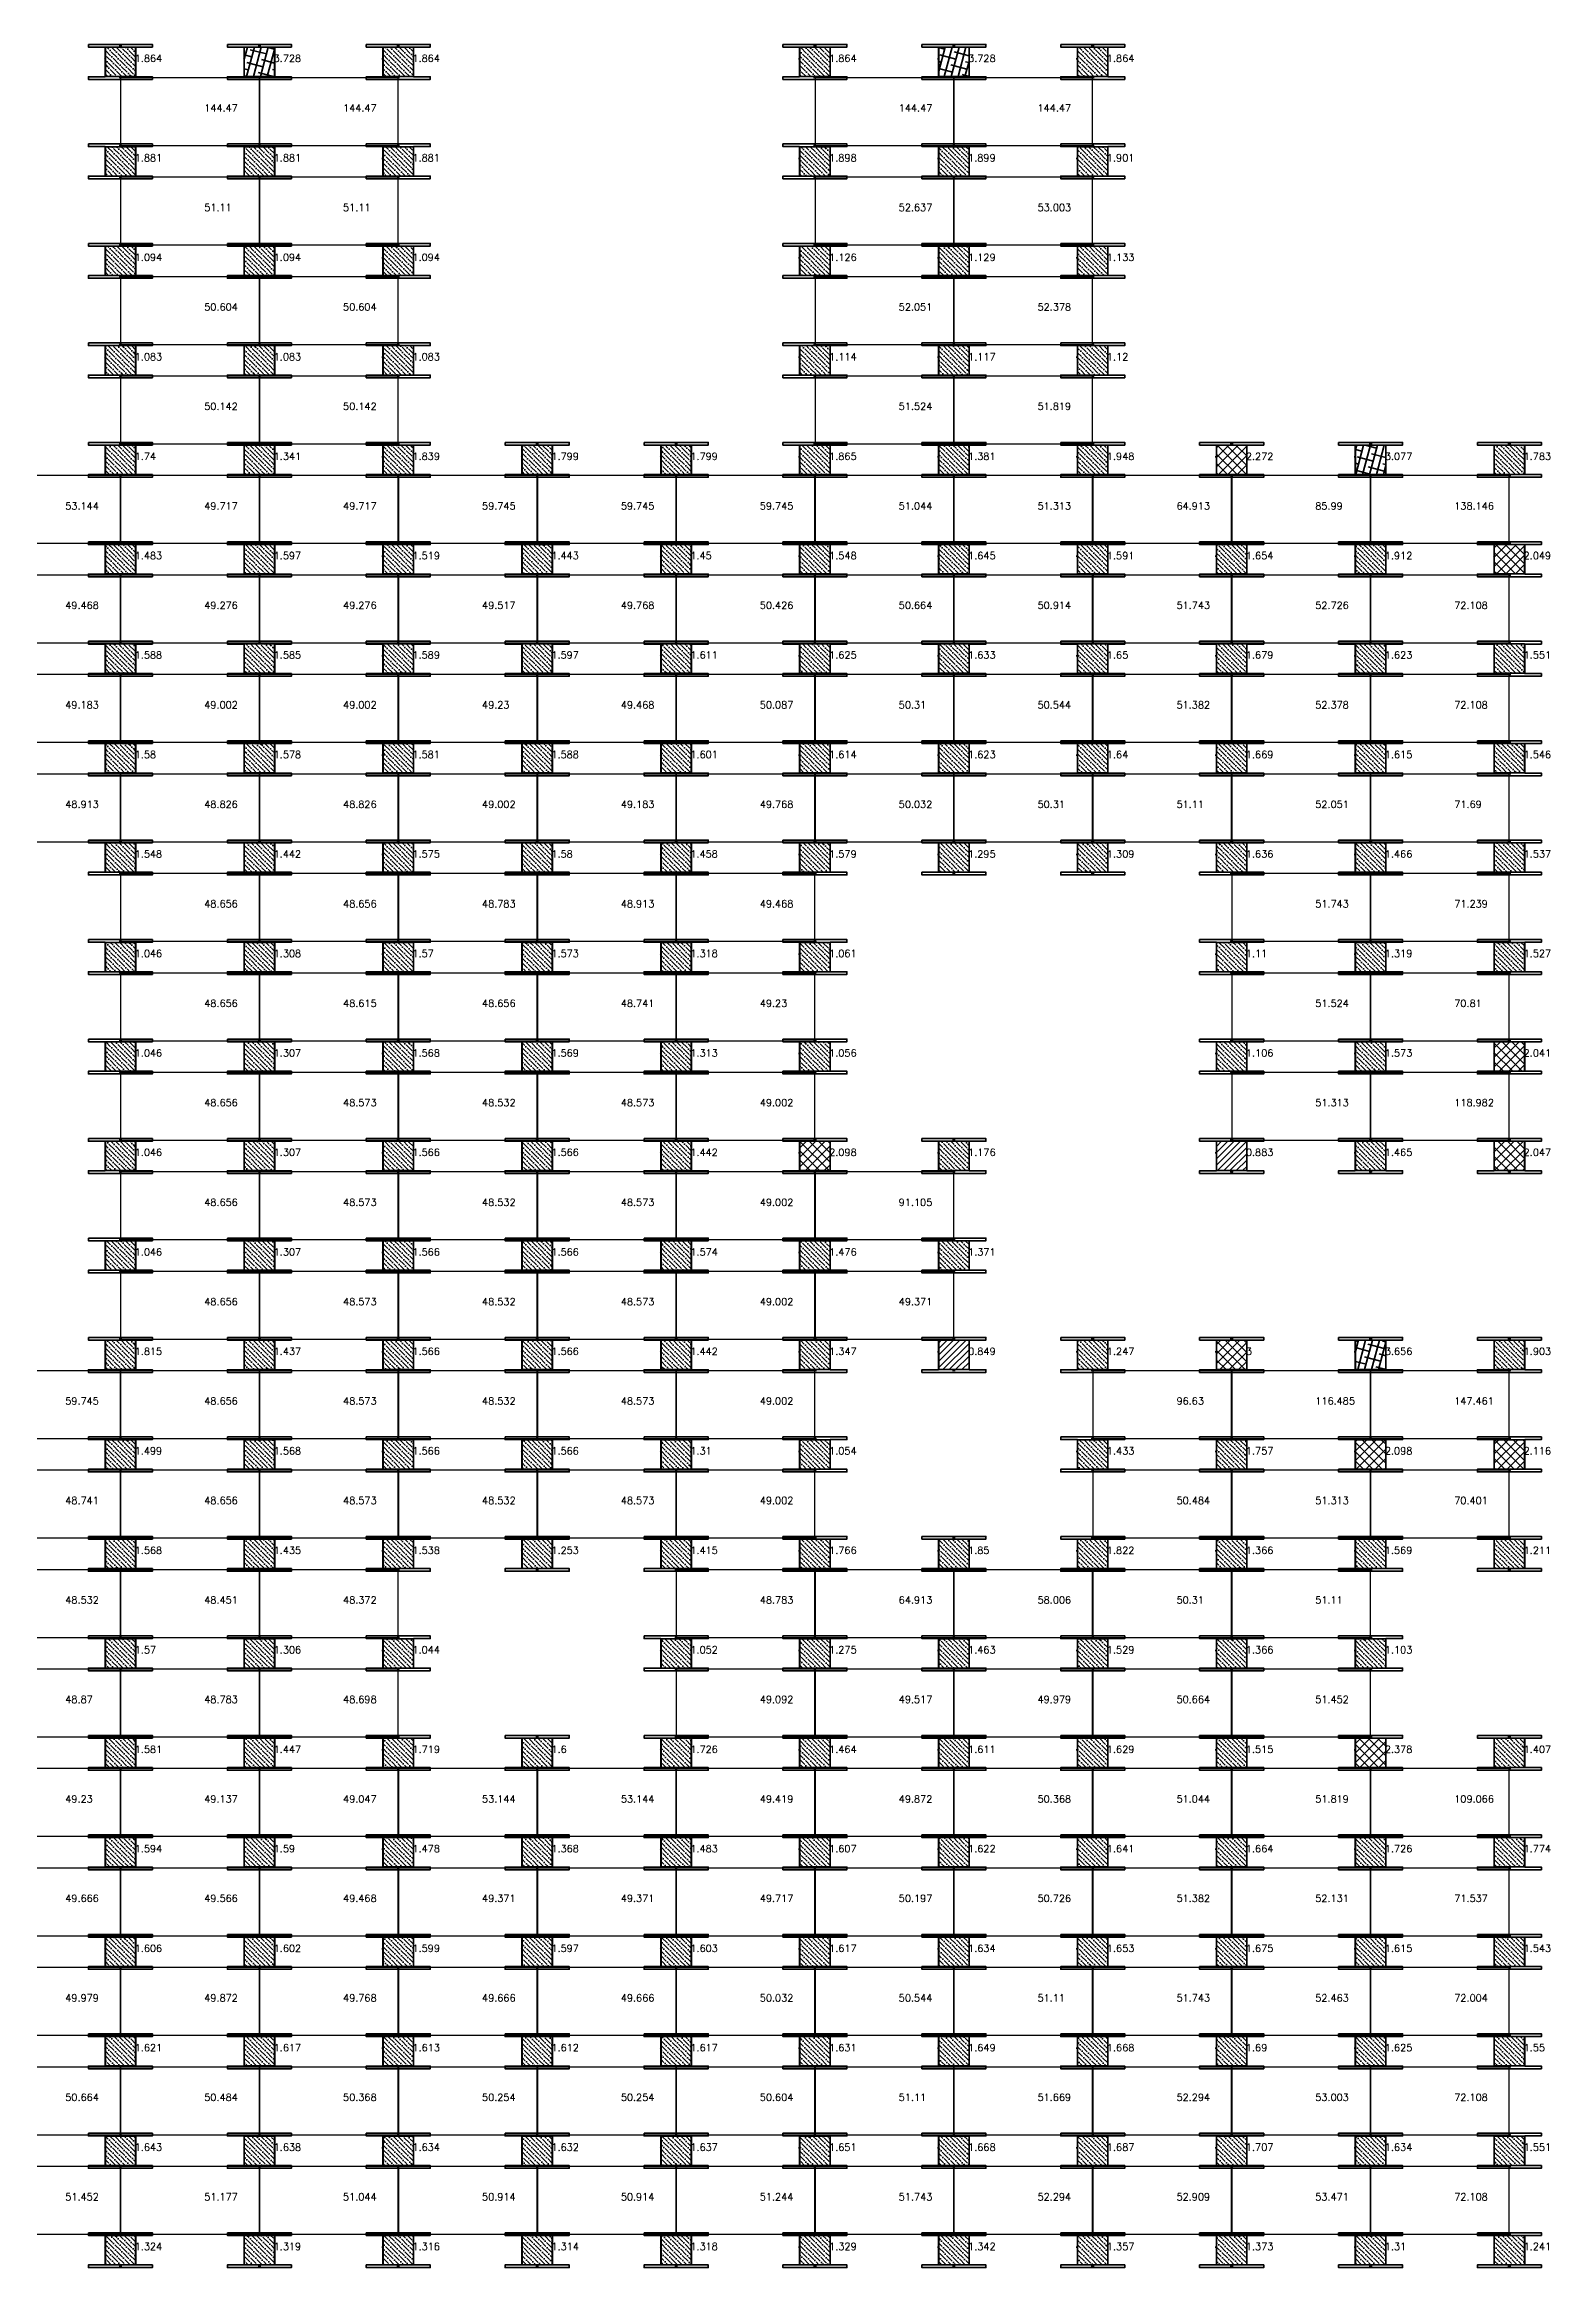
# Model space of a CAD drawing. Header units: inches. Extents: x 3750 to 10146, y -443 to 5941.
# Drawn here: x 7858 to 8704, y 3979 to 5229 of the extents above; entities that cross this region are included whole.
import ezdxf

# ---------------------------------------------------------------- set-up
doc = ezdxf.new("R2010")
doc.units = ezdxf.units.IN
doc.header["$LTSCALE"] = 50
doc.header["$MEASUREMENT"] = 0
for name, color, linetype, lineweight in [('E-PANELS', 140, 'Continuous', 30), ('E2-ECOFEET', 254, 'Continuous', 35), ('E3-ECOFEET', 254, 'Continuous', 35), ('HATCH 1', 5, 'Continuous', 35), ('HATCH 2', 140, 'Continuous', 35), ('HATCH 3', 30, 'Continuous', 35), ('HATCH 4', 200, 'Continuous', 35)]:
    doc.layers.add(name, color=color, linetype=linetype, lineweight=lineweight)
doc.layers.add('EF3 TEXT', color=7, linetype='Continuous', plot=False)
doc.layers.get('E2-ECOFEET').off()
doc.styles.add('mytext', font='romans.shx')

# ---------------------------------------------------------------- blocks, each defined once
blk = doc.blocks.new('EF3_HATCH_2')
at = {"layer": 'HATCH 2'}
h = blk.add_hatch(dxfattribs=at)
h.set_pattern_fill('ANSI36', color=256, scale=15, angle=90)
h.set_pattern_definition([(135, (-119.168, -90.9187), (-3.64602, 0.994369), [4.6875, -0.9375, 0, -0.9375])])
h.paths.add_polyline_path([(-8.5, -8.25), (8.5, -8.25), (8.5, 8.25), (-8.5, 8.25)])
blk.add_lwpolyline([(-8.5, -8.25), (8.5, -8.25), (8.5, 8.25), (-8.5, 8.25)], close=True, dxfattribs=at)
blk = doc.blocks.new('EF3_HATCH_4')
at = {"layer": 'HATCH 4'}
h = blk.add_hatch(dxfattribs=at)
h.set_pattern_fill('ANSI38', color=256, scale=30, angle=30)
h.set_pattern_definition([(75, (-119.168, -90.9187), (-3.62222, 0.97057), []), (165, (-119.168, -90.9187), (-8.215015, -1.68108), [9.375, -5.625])])
h.paths.add_polyline_path([(-8.5, -8.25), (8.5, -8.25), (8.5, 8.25), (-8.5, 8.25)])
blk.add_lwpolyline([(-8.5, -8.25), (8.5, -8.25), (8.5, 8.25), (-8.5, 8.25)], close=True, dxfattribs=at)
blk = doc.blocks.new('EF3_HATCH_3')
at = {"layer": 'HATCH 3'}
h = blk.add_hatch(dxfattribs=at)
h.set_pattern_fill('ANSI37', color=256, scale=30)
h.set_pattern_definition([(45, (-119.168, -90.9187), (-2.65165, 2.65165), []), (135, (-119.168, -90.9187), (-2.65165, -2.65165), [])])
h.paths.add_polyline_path([(-8.5, -8.25), (8.5, -8.25), (8.5, 8.25), (-8.5, 8.25)])
blk.add_lwpolyline([(-8.5, -8.25), (8.5, -8.25), (8.5, 8.25), (-8.5, 8.25)], close=True, dxfattribs=at)
blk = doc.blocks.new('EF3_HATCH_1')
at = {"layer": 'HATCH 1'}
h = blk.add_hatch(dxfattribs=at)
h.set_pattern_fill('ANSI31', color=256, scale=20)
h.set_pattern_definition([(45, (-119.168, -90.9187), (-1.767767, 1.767767), [])])
h.paths.add_polyline_path([(-8.5, -8.25), (8.5, -8.25), (8.5, 8.25), (-8.5, 8.25)])
blk.add_lwpolyline([(-8.5, -8.25), (8.5, -8.25), (8.5, 8.25), (-8.5, 8.25)], close=True, dxfattribs=at)
blk = doc.blocks.new('YINGLI 305W 10DEG')
at = {"layer": 'E-PANELS'}
blk.add_lwpolyline([(0, 0), (77.56, 0), (77.56, -38.4), (0, -38.4)], close=True, dxfattribs=at)
blk = doc.blocks.new('EF3')
at = {"layer": 'E3-ECOFEET', "color": 5}
for points in [[(0, 0), (0, -1.5), (9.4, -1.5), (9.4, -18.1), (0, -18.1), (0, -19.6), (36, -19.6), (36, -18.1), (26.6, -18.1), (26.6, -1.5), (36, -1.5), (36, 0), (0, 0)], [(8.8, -8.1), (8.9, -8.1)]]:
    blk.add_lwpolyline(points, dxfattribs=at)
at = {"layer": 'E3-ECOFEET'}
for points in [[(17.2, -1), (17.8, -1), (17.8, -0.5)], [(18.2, -0.5), (18.2, -1), (18.8, -1)], [(17.2, -18.5), (17.8, -18.5), (17.8, -19)], [(18.2, -19), (18.2, -18.5), (18.8, -18.5)]]:
    blk.add_lwpolyline(points, dxfattribs=at)

msp = doc.modelspace()

# ---------------------------------------------------------------- block references
at = {"layer": 'E-PANELS'}
for p in [(7900.6, 5210.2, -1022.9), (7978.6, 5210.2, -1022.9), (8290.9, 5210.2, -1022.9), (8368.9, 5210.2, -1022.9), (7900.6, 5154.3, -1022.9), (7978.6, 5154.3, -1022.9), (8290.9, 5154.3, -1022.9), (8368.9, 5154.3, -1022.9), (7900.6, 5098.4, -1022.9), (7978.6, 5098.4, -1022.9), (8290.9, 5098.4, -1022.9), (8368.9, 5098.4, -1022.9), (7900.6, 5042.5, -1022.9), (7978.6, 5042.5, -1022.9), (8290.9, 5042.5, -1022.9), (8368.9, 5042.5, -1022.9), (7822.5, 4986.6, -1022.9), (7900.6, 4986.6, -1022.9), (7978.6, 4986.6, -1022.9), (8056.7, 4986.6, -1022.9), (8134.8, 4986.6, -1022.9), (8212.8, 4986.6, -1022.9), (8290.9, 4986.6, -1022.9), (8368.9, 4986.6, -1022.9), (8447, 4986.6, -1022.9), (8525.1, 4986.6, -1022.9), (8603.1, 4986.6, -1022.9), (7822.5, 4930.7, -1022.9), (7900.6, 4930.7, -1022.9), (7978.6, 4930.7, -1022.9), (8056.7, 4930.7, -1022.9), (8134.8, 4930.7, -1022.9), (8212.8, 4930.7, -1022.9), (8290.9, 4930.7, -1022.9), (8368.9, 4930.7, -1022.9), (8447, 4930.7, -1022.9), (8525.1, 4930.7, -1022.9), (8603.1, 4930.7, -1022.9), (7822.5, 4874.8, -1022.9), (7900.6, 4874.8, -1022.9), (7978.6, 4874.8, -1022.9), (8056.7, 4874.8, -1022.9), (8134.8, 4874.8, -1022.9), (8212.8, 4874.8, -1022.9), (8290.9, 4874.8, -1022.9), (8368.9, 4874.8, -1022.9), (8447, 4874.8, -1022.9), (8525.1, 4874.8, -1022.9), (8603.1, 4874.8, -1022.9), (7822.5, 4818.9, -1022.9), (7900.6, 4818.9, -1022.9), (7978.6, 4818.9, -1022.9), (8056.7, 4818.9, -1022.9), (8134.8, 4818.9, -1022.9), (8212.8, 4818.9, -1022.9), (8290.9, 4818.9, -1022.9), (8368.9, 4818.9, -1022.9), (8447, 4818.9, -1022.9), (8525.1, 4818.9, -1022.9), (8603.1, 4818.9, -1022.9), (7900.6, 4763, -1022.9), (7978.6, 4763, -1022.9), (8056.7, 4763, -1022.9), (8134.8, 4763, -1022.9), (8212.8, 4763, -1022.9), (8525.1, 4763, -1022.9), (8603.1, 4763, -1022.9), (7900.6, 4707.1, -1022.9), (7978.6, 4707.1, -1022.9), (8056.7, 4707.1, -1022.9), (8134.8, 4707.1, -1022.9), (8212.8, 4707.1, -1022.9), (8525.1, 4707.1, -1022.9), (8603.1, 4707.1, -1022.9), (7900.6, 4651.2, -1022.9), (7978.6, 4651.2, -1022.9), (8056.7, 4651.2, -1022.9), (8134.8, 4651.2, -1022.9), (8212.8, 4651.2, -1022.9), (8525.1, 4651.2, -1022.9), (8603.1, 4651.2, -1022.9), (7900.6, 4595.3, -1022.9), (7978.6, 4595.3, -1022.9), (8056.7, 4595.3, -1022.9), (8134.8, 4595.3, -1022.9), (8212.8, 4595.3, -1022.9), (8290.9, 4595.3, -1022.9), (7900.6, 4539.4, -1022.9), (7978.6, 4539.4, -1022.9), (8056.7, 4539.4, -1022.9), (8134.8, 4539.4, -1022.9), (8212.8, 4539.4, -1022.9), (8290.9, 4539.4, -1022.9), (7822.5, 4483.6, -1022.9), (7900.6, 4483.6, -1022.9), (7978.6, 4483.6, -1022.9), (8056.7, 4483.6, -1022.9), (8134.8, 4483.6, -1022.9), (8212.8, 4483.6, -1022.9), (8447, 4483.6, -1022.9), (8525.1, 4483.6, -1022.9), (8603.1, 4483.6, -1022.9), (7822.5, 4427.7, -1022.9), (7900.6, 4427.7, -1022.9), (7978.6, 4427.7, -1022.9), (8056.7, 4427.7, -1022.9), (8134.8, 4427.7, -1022.9), (8212.8, 4427.7, -1022.9), (8447, 4427.7, -1022.9), (8525.1, 4427.7, -1022.9), (8603.1, 4427.7, -1022.9), (7822.5, 4371.8, -1022.9), (7900.6, 4371.8, -1022.9), (7978.6, 4371.8, -1022.9), (8212.8, 4371.8, -1022.9), (8290.9, 4371.8, -1022.9), (8368.9, 4371.8, -1022.9), (8447, 4371.8, -1022.9), (8525.1, 4371.8, -1022.9), (7822.5, 4315.9, -1022.9), (7900.6, 4315.9, -1022.9), (7978.6, 4315.9, -1022.9), (8212.8, 4315.9, -1022.9), (8290.9, 4315.9, -1022.9), (8368.9, 4315.9, -1022.9), (8447, 4315.9, -1022.9), (8525.1, 4315.9, -1022.9), (7822.5, 4260, -1022.9), (7900.6, 4260, -1022.9), (7978.6, 4260, -1022.9), (8056.7, 4260, -1022.9), (8134.8, 4260, -1022.9), (8212.8, 4260, -1022.9), (8290.9, 4260, -1022.9), (8368.9, 4260, -1022.9), (8447, 4260, -1022.9), (8525.1, 4260, -1022.9), (8603.1, 4260, -1022.9), (7822.5, 4204.1, -1022.9), (7900.6, 4204.1, -1022.9), (7978.6, 4204.1, -1022.9), (8056.7, 4204.1, -1022.9), (8134.8, 4204.1, -1022.9), (8212.8, 4204.1, -1022.9), (8290.9, 4204.1, -1022.9), (8368.9, 4204.1, -1022.9), (8447, 4204.1, -1022.9), (8525.1, 4204.1, -1022.9), (8603.1, 4204.1, -1022.9), (7822.5, 4148.2, -1022.9), (7900.6, 4148.2, -1022.9), (7978.6, 4148.2, -1022.9), (8056.7, 4148.2, -1022.9), (8134.8, 4148.2, -1022.9), (8212.8, 4148.2, -1022.9), (8290.9, 4148.2, -1022.9), (8368.9, 4148.2, -1022.9), (8447, 4148.2, -1022.9), (8525.1, 4148.2, -1022.9), (8603.1, 4148.2, -1022.9), (7822.5, 4092.3, -1022.9), (7900.6, 4092.3, -1022.9), (7978.6, 4092.3, -1022.9), (8056.7, 4092.3, -1022.9), (8134.8, 4092.3, -1022.9), (8212.8, 4092.3, -1022.9), (8290.9, 4092.3, -1022.9), (8368.9, 4092.3, -1022.9), (8447, 4092.3, -1022.9), (8525.1, 4092.3, -1022.9), (8603.1, 4092.3, -1022.9), (7822.5, 4036.4, -1022.9), (7900.6, 4036.4, -1022.9), (7978.6, 4036.4, -1022.9), (8056.7, 4036.4, -1022.9), (8134.8, 4036.4, -1022.9), (8212.8, 4036.4, -1022.9), (8290.9, 4036.4, -1022.9), (8368.9, 4036.4, -1022.9), (8447, 4036.4, -1022.9), (8525.1, 4036.4, -1022.9), (8603.1, 4036.4, -1022.9)]:
    msp.add_blockref('YINGLI 305W 10DEG', p, dxfattribs=at)
at = {"layer": 'E2-ECOFEET'}
for p in [(7882.3, 5228.7, -1022.9), (7960.4, 5228.7, -1022.9), (8038.4, 5228.7, -1022.9), (8272.6, 5228.7, -1022.9), (8350.7, 5228.7, -1022.9), (8428.7, 5228.7, -1022.9), (7882.3, 5172.8, -1022.9), (7960.4, 5172.8, -1022.9), (8038.4, 5172.8, -1022.9), (8272.6, 5172.8, -1022.9), (8350.7, 5172.8, -1022.9), (8428.7, 5172.8, -1022.9), (7882.3, 5116.9, -1022.9), (7960.4, 5116.9, -1022.9), (8038.4, 5116.9, -1022.9), (8272.6, 5116.9, -1022.9), (8350.7, 5116.9, -1022.9), (8428.7, 5116.9, -1022.9), (7882.3, 5061, -1022.9), (7960.4, 5061, -1022.9), (8038.4, 5061, -1022.9), (8272.6, 5061, -1022.9), (8350.7, 5061, -1022.9), (8428.7, 5061, -1022.9), (7882.3, 5005.1, -1022.9), (7960.4, 5005.1, -1022.9), (8038.4, 5005.1, -1022.9), (8116.5, 5005.1, -1022.9), (8194.6, 5005.1, -1022.9), (8272.6, 5005.1, -1022.9), (8350.7, 5005.1, -1022.9), (8428.7, 5005.1, -1022.9), (8506.8, 5005.1, -1022.9), (8584.9, 5005.1, -1022.9), (8662.9, 5005.1, -1022.9), (7882.3, 4949.2, -1022.9), (7960.4, 4949.2, -1022.9), (8038.4, 4949.2, -1022.9), (8116.5, 4949.2, -1022.9), (8194.6, 4949.2, -1022.9), (8272.6, 4949.2, -1022.9), (8350.7, 4949.2, -1022.9), (8428.7, 4949.2, -1022.9), (8506.8, 4949.2, -1022.9), (8584.9, 4949.2, -1022.9), (8662.9, 4949.2, -1022.9), (7882.3, 4893.3, -1022.9), (7960.4, 4893.3, -1022.9), (8038.4, 4893.3, -1022.9), (8116.5, 4893.3, -1022.9), (8194.6, 4893.3, -1022.9), (8272.6, 4893.3, -1022.9), (8350.7, 4893.3, -1022.9), (8428.7, 4893.3, -1022.9), (8506.8, 4893.3, -1022.9), (8584.9, 4893.3, -1022.9), (8662.9, 4893.3, -1022.9), (7882.3, 4837.4, -1022.9), (7960.4, 4837.4, -1022.9), (8038.4, 4837.4, -1022.9), (8116.5, 4837.4, -1022.9), (8194.6, 4837.4, -1022.9), (8272.6, 4837.4, -1022.9), (8350.7, 4837.4, -1022.9), (8428.7, 4837.4, -1022.9), (8506.8, 4837.4, -1022.9), (8584.9, 4837.4, -1022.9), (8662.9, 4837.4, -1022.9), (7882.3, 4781.6, -1022.9), (7960.4, 4781.6, -1022.9), (8038.4, 4781.6, -1022.9), (8116.5, 4781.6, -1022.9), (8194.6, 4781.6, -1022.9), (8272.6, 4781.6, -1022.9), (8350.7, 4781.6, -1022.9), (8428.7, 4781.6, -1022.9), (8506.8, 4781.6, -1022.9), (8584.9, 4781.6, -1022.9), (8662.9, 4781.6, -1022.9), (7882.3, 4725.7, -1022.9), (7960.4, 4725.7, -1022.9), (8038.4, 4725.7, -1022.9), (8116.5, 4725.7, -1022.9), (8194.6, 4725.7, -1022.9), (8272.6, 4725.7, -1022.9), (8506.8, 4725.7, -1022.9), (8584.9, 4725.7, -1022.9), (8662.9, 4725.7, -1022.9), (7882.3, 4669.8, -1022.9), (7960.4, 4669.8, -1022.9), (8038.4, 4669.8, -1022.9), (8116.5, 4669.8, -1022.9), (8194.6, 4669.8, -1022.9), (8272.6, 4669.8, -1022.9), (8506.8, 4669.8, -1022.9), (8584.9, 4669.8, -1022.9), (8662.9, 4669.8, -1022.9), (7882.3, 4613.9, -1022.9), (7960.4, 4613.9, -1022.9), (8038.4, 4613.9, -1022.9), (8116.5, 4613.9, -1022.9), (8194.6, 4613.9, -1022.9), (8272.6, 4613.9, -1022.9), (8350.7, 4613.9, -1022.9), (8506.8, 4613.9, -1022.9), (8584.9, 4613.9, -1022.9), (8662.9, 4613.9, -1022.9), (7882.3, 4558, -1022.9), (7960.4, 4558, -1022.9), (8038.4, 4558, -1022.9), (8116.5, 4558, -1022.9), (8194.6, 4558, -1022.9), (8272.6, 4558, -1022.9), (8350.7, 4558, -1022.9), (7882.3, 4502.1, -1022.9), (7960.4, 4502.1, -1022.9), (8038.4, 4502.1, -1022.9), (8116.5, 4502.1, -1022.9), (8194.6, 4502.1, -1022.9), (8272.6, 4502.1, -1022.9), (8350.7, 4502.1, -1022.9), (8428.7, 4502.1, -1022.9), (8506.8, 4502.1, -1022.9), (8584.9, 4502.1, -1022.9), (8662.9, 4502.1, -1022.9), (7882.3, 4446.2, -1022.9), (7960.4, 4446.2, -1022.9), (8038.4, 4446.2, -1022.9), (8116.5, 4446.2, -1022.9), (8194.6, 4446.2, -1022.9), (8272.6, 4446.2, -1022.9), (8428.7, 4446.2, -1022.9), (8506.8, 4446.2, -1022.9), (8584.9, 4446.2, -1022.9), (8662.9, 4446.2, -1022.9), (7882.3, 4390.3, -1022.9), (7960.4, 4390.3, -1022.9), (8038.4, 4390.3, -1022.9), (8116.5, 4390.3, -1022.9), (8194.6, 4390.3, -1022.9), (8272.6, 4390.3, -1022.9), (8350.7, 4390.3, -1022.9), (8428.7, 4390.3, -1022.9), (8506.8, 4390.3, -1022.9), (8584.9, 4390.3, -1022.9), (8662.9, 4390.3, -1022.9), (7882.3, 4334.4, -1022.9), (7960.4, 4334.4, -1022.9), (8038.4, 4334.4, -1022.9), (8194.6, 4334.4, -1022.9), (8272.6, 4334.4, -1022.9), (8350.7, 4334.4, -1022.9), (8428.7, 4334.4, -1022.9), (8506.8, 4334.4, -1022.9), (8584.9, 4334.4, -1022.9), (7882.3, 4278.5, -1022.9), (7960.4, 4278.5, -1022.9), (8038.4, 4278.5, -1022.9), (8116.5, 4278.5, -1022.9), (8194.6, 4278.5, -1022.9), (8272.6, 4278.5, -1022.9), (8350.7, 4278.5, -1022.9), (8428.7, 4278.5, -1022.9), (8506.8, 4278.5, -1022.9), (8584.9, 4278.5, -1022.9), (8662.9, 4278.5, -1022.9), (7882.3, 4222.6, -1022.9), (7960.4, 4222.6, -1022.9), (8038.4, 4222.6, -1022.9), (8116.5, 4222.6, -1022.9), (8194.6, 4222.6, -1022.9), (8272.6, 4222.6, -1022.9), (8350.7, 4222.6, -1022.9), (8428.7, 4222.6, -1022.9), (8506.8, 4222.6, -1022.9), (8584.9, 4222.6, -1022.9), (8662.9, 4222.6, -1022.9), (7882.3, 4166.7, -1022.9), (7960.4, 4166.7, -1022.9), (8038.4, 4166.7, -1022.9), (8116.5, 4166.7, -1022.9), (8194.6, 4166.7, -1022.9), (8272.6, 4166.7, -1022.9), (8350.7, 4166.7, -1022.9), (8428.7, 4166.7, -1022.9), (8506.8, 4166.7, -1022.9), (8584.9, 4166.7, -1022.9), (8662.9, 4166.7, -1022.9), (7882.3, 4110.8, -1022.9), (7960.4, 4110.8, -1022.9), (8038.4, 4110.8, -1022.9), (8116.5, 4110.8, -1022.9), (8194.6, 4110.8, -1022.9), (8272.6, 4110.8, -1022.9), (8350.7, 4110.8, -1022.9), (8428.7, 4110.8, -1022.9), (8506.8, 4110.8, -1022.9), (8584.9, 4110.8, -1022.9), (8662.9, 4110.8, -1022.9), (7882.3, 4054.9, -1022.9), (7960.4, 4054.9, -1022.9), (8038.4, 4054.9, -1022.9), (8116.5, 4054.9, -1022.9), (8194.6, 4054.9, -1022.9), (8272.6, 4054.9, -1022.9), (8350.7, 4054.9, -1022.9), (8428.7, 4054.9, -1022.9), (8506.8, 4054.9, -1022.9), (8584.9, 4054.9, -1022.9), (8662.9, 4054.9, -1022.9), (7882.3, 3999, -1022.9), (7960.4, 3999, -1022.9), (8038.4, 3999, -1022.9), (8116.5, 3999, -1022.9), (8194.6, 3999, -1022.9), (8272.6, 3999, -1022.9), (8350.7, 3999, -1022.9), (8428.7, 3999, -1022.9), (8506.8, 3999, -1022.9), (8584.9, 3999, -1022.9), (8662.9, 3999, -1022.9)]:
    msp.add_blockref('EF3', p, dxfattribs=at)
at = {"layer": 'HATCH 1'}
for p in [(8524.8, 4604.1), (8368.7, 4492.3)]:
    msp.add_blockref('EF3_HATCH_1', p, dxfattribs=at)
at = {"layer": 'HATCH 2'}
for p in [(7900.3, 5218.9), (8056.4, 5218.9), (8290.6, 5218.9), (8446.7, 5218.9), (7900.3, 5163), (7978.4, 5163), (8056.4, 5163), (8290.6, 5163), (8368.7, 5163), (8446.7, 5163), (7900.3, 5107.1), (7978.4, 5107.1), (8056.4, 5107.1), (8290.6, 5107.1), (8368.7, 5107.1), (8446.7, 5107.1), (7900.3, 5051.2), (7978.4, 5051.2), (8056.4, 5051.2), (8290.6, 5051.2), (8368.7, 5051.2), (8446.7, 5051.2), (7900.3, 4995.3), (7978.4, 4995.3), (8056.4, 4995.3), (8134.5, 4995.3), (8212.6, 4995.3), (8290.6, 4995.3), (8368.7, 4995.3), (8446.7, 4995.3), (8680.9, 4995.3), (7900.3, 4939.5), (7978.4, 4939.5), (8056.4, 4939.5), (8134.5, 4939.5), (8212.6, 4939.5), (8290.6, 4939.5), (8368.7, 4939.5), (8446.7, 4939.5), (8524.8, 4939.5), (8602.9, 4939.5), (7900.3, 4883.6), (7978.4, 4883.6), (8056.4, 4883.6), (8134.5, 4883.6), (8212.6, 4883.6), (8290.6, 4883.6), (8368.7, 4883.6), (8446.7, 4883.6), (8524.8, 4883.6), (8602.9, 4883.6), (8680.9, 4883.6), (7900.3, 4827.7), (7978.4, 4827.7), (8056.4, 4827.7), (8134.5, 4827.7), (8212.6, 4827.7), (8290.6, 4827.7), (8368.7, 4827.7), (8446.7, 4827.7), (8524.8, 4827.7), (8602.9, 4827.7), (8680.9, 4827.7), (7900.3, 4771.8), (7978.4, 4771.8), (8056.4, 4771.8), (8134.5, 4771.8), (8212.6, 4771.8), (8290.6, 4771.8), (8368.7, 4771.8), (8446.7, 4771.8), (8524.8, 4771.8), (8602.9, 4771.8), (8680.9, 4771.8), (7900.3, 4715.9), (7978.4, 4715.9), (8056.4, 4715.9), (8134.5, 4715.9), (8212.6, 4715.9), (8290.6, 4715.9), (8524.8, 4715.9), (8602.9, 4715.9), (8680.9, 4715.9), (7900.3, 4660), (7978.4, 4660), (8056.4, 4660), (8134.5, 4660), (8212.6, 4660), (8290.6, 4660), (8524.8, 4660), (8602.9, 4660), (7900.3, 4604.1), (7978.4, 4604.1), (8056.4, 4604.1), (8134.5, 4604.1), (8212.6, 4604.1), (8368.7, 4604.1), (8602.9, 4604.1), (7900.3, 4548.2), (7978.4, 4548.2), (8056.4, 4548.2), (8134.5, 4548.2), (8212.6, 4548.2), (8290.6, 4548.2), (8368.7, 4548.2), (7900.3, 4492.3), (7978.4, 4492.3), (8056.4, 4492.3), (8134.5, 4492.3), (8212.6, 4492.3), (8290.6, 4492.3), (8446.7, 4492.3), (8680.9, 4492.3), (7900.3, 4436.4), (7978.4, 4436.4), (8056.4, 4436.4), (8134.5, 4436.4), (8212.6, 4436.4), (8290.6, 4436.4), (8446.7, 4436.4), (8524.8, 4436.4), (7900.3, 4380.5), (7978.4, 4380.5), (8056.4, 4380.5), (8134.5, 4380.5), (8212.6, 4380.5), (8290.6, 4380.5), (8368.7, 4380.5), (8446.7, 4380.5), (8524.8, 4380.5), (8602.9, 4380.5), (8680.9, 4380.5), (7900.3, 4324.6), (7978.4, 4324.6), (8056.4, 4324.6), (8212.6, 4324.6), (8290.6, 4324.6), (8368.7, 4324.6), (8446.7, 4324.6), (8524.8, 4324.6), (8602.9, 4324.6), (7900.3, 4268.7), (7978.4, 4268.7), (8056.4, 4268.7), (8134.5, 4268.7), (8212.6, 4268.7), (8290.6, 4268.7), (8368.7, 4268.7), (8446.7, 4268.7), (8524.8, 4268.7), (8680.9, 4268.7), (7900.3, 4212.8), (7978.4, 4212.8), (8056.4, 4212.8), (8134.5, 4212.8), (8212.6, 4212.8), (8290.6, 4212.8), (8368.7, 4212.8), (8446.7, 4212.8), (8524.8, 4212.8), (8602.9, 4212.8), (8680.9, 4212.8), (7900.3, 4156.9), (7978.4, 4156.9), (8056.4, 4156.9), (8134.5, 4156.9), (8212.6, 4156.9), (8290.6, 4156.9), (8368.7, 4156.9), (8446.7, 4156.9), (8524.8, 4156.9), (8602.9, 4156.9), (8680.9, 4156.9), (7900.3, 4101), (7978.4, 4101), (8056.4, 4101), (8134.5, 4101), (8212.6, 4101), (8290.6, 4101), (8368.7, 4101), (8446.7, 4101), (8524.8, 4101), (8602.9, 4101), (8680.9, 4101), (7900.3, 4045.1), (7978.4, 4045.1), (8056.4, 4045.1), (8134.5, 4045.1), (8212.6, 4045.1), (8290.6, 4045.1), (8368.7, 4045.1), (8446.7, 4045.1), (8524.8, 4045.1), (8602.9, 4045.1), (8680.9, 4045.1), (7900.3, 3989.3), (7978.4, 3989.3), (8056.4, 3989.3), (8134.5, 3989.3), (8212.6, 3989.3), (8290.6, 3989.3), (8368.7, 3989.3), (8446.7, 3989.3), (8524.8, 3989.3), (8602.9, 3989.3), (8680.9, 3989.3)]:
    msp.add_blockref('EF3_HATCH_2', p, dxfattribs=at)
at = {"layer": 'HATCH 3'}
for p in [(8524.8, 4995.3), (8680.9, 4939.5), (8680.9, 4660), (8290.6, 4604.1), (8680.9, 4604.1), (8524.8, 4492.3), (8602.9, 4436.4), (8680.9, 4436.4), (8602.9, 4268.7)]:
    msp.add_blockref('EF3_HATCH_3', p, dxfattribs=at)
at = {"layer": 'HATCH 4'}
for p in [(7978.4, 5218.9), (8368.7, 5218.9), (8602.9, 4995.3), (8602.9, 4492.3)]:
    msp.add_blockref('EF3_HATCH_4', p, dxfattribs=at)

# ---------------------------------------------------------------- texts
at = {"layer": 'EF3 TEXT', "style": 'mytext'}
for s, p in [('1.864', (7908.3, 5218.9)), ('3.728', (7986.4, 5218.9)), ('1.864', (8064.4, 5218.9)), ('1.864', (8298.6, 5218.9)), ('3.728', (8376.7, 5218.9)), ('1.864', (8454.7, 5218.9)), ('144.47', (7947.4, 5191)), ('144.47', (8025.4, 5191)), ('144.47', (8337.7, 5191)), ('144.47', (8415.7, 5191)), ('1.881', (7908.3, 5163)), ('1.881', (7986.4, 5163)), ('1.881', (8064.4, 5163)), ('1.898', (8298.6, 5163)), ('1.899', (8376.7, 5163)), ('1.901', (8454.7, 5163)), ('51.11', (7947.4, 5135.1)), ('51.11', (8025.4, 5135.1)), ('52.637', (8337.7, 5135.1)), ('53.003', (8415.7, 5135.1)), ('1.094', (7908.3, 5107.1)), ('1.094', (7986.4, 5107.1)), ('1.094', (8064.4, 5107.1)), ('1.126', (8298.6, 5107.1)), ('1.129', (8376.7, 5107.1)), ('1.133', (8454.7, 5107.1)), ('50.604', (7947.4, 5079.2)), ('50.604', (8025.4, 5079.2)), ('52.051', (8337.7, 5079.2)), ('52.378', (8415.7, 5079.2)), ('1.083', (7908.3, 5051.2)), ('1.083', (7986.4, 5051.2)), ('1.083', (8064.4, 5051.2)), ('1.114', (8298.6, 5051.2)), ('1.117', (8376.7, 5051.2)), ('1.12', (8454.7, 5051.2)), ('50.142', (7947.4, 5023.3)), ('50.142', (8025.4, 5023.3)), ('51.524', (8337.7, 5023.3)), ('51.819', (8415.7, 5023.3)), ('1.74', (7908.3, 4995.3)), ('1.341', (7986.4, 4995.3)), ('1.839', (8064.4, 4995.3)), ('1.799', (8142.5, 4995.3)), ('1.799', (8220.6, 4995.3)), ('1.865', (8298.6, 4995.3)), ('1.381', (8376.7, 4995.3)), ('1.948', (8454.7, 4995.3)), ('2.272', (8532.8, 4995.3)), ('3.077', (8610.9, 4995.3)), ('1.783', (8688.9, 4995.3)), ('53.144', (7869.3, 4967.4)), ('49.717', (7947.4, 4967.4)), ('49.717', (8025.4, 4967.4)), ('59.745', (8103.5, 4967.4)), ('59.745', (8181.5, 4967.4)), ('59.745', (8259.6, 4967.4)), ('51.044', (8337.7, 4967.4)), ('51.313', (8415.7, 4967.4)), ('64.913', (8493.8, 4967.4)), ('85.99', (8571.8, 4967.4)), ('138.146', (8649.9, 4967.4)), ('1.483', (7908.3, 4939.5)), ('1.597', (7986.4, 4939.5)), ('1.519', (8064.4, 4939.5)), ('1.443', (8142.5, 4939.5)), ('1.45', (8220.6, 4939.5)), ('1.548', (8298.6, 4939.5)), ('1.645', (8376.7, 4939.5)), ('1.591', (8454.7, 4939.5)), ('1.654', (8532.8, 4939.5)), ('1.912', (8610.9, 4939.5)), ('2.049', (8688.9, 4939.5)), ('49.468', (7869.3, 4911.5)), ('49.276', (7947.4, 4911.5)), ('49.276', (8025.4, 4911.5)), ('49.517', (8103.5, 4911.5)), ('49.768', (8181.5, 4911.5)), ('50.426', (8259.6, 4911.5)), ('50.664', (8337.7, 4911.5)), ('50.914', (8415.7, 4911.5)), ('51.743', (8493.8, 4911.5)), ('52.726', (8571.8, 4911.5)), ('72.108', (8649.9, 4911.5)), ('1.588', (7908.3, 4883.6)), ('1.585', (7986.4, 4883.6)), ('1.589', (8064.4, 4883.6)), ('1.597', (8142.5, 4883.6)), ('1.611', (8220.6, 4883.6)), ('1.625', (8298.6, 4883.6)), ('1.633', (8376.7, 4883.6)), ('1.65', (8454.7, 4883.6)), ('1.679', (8532.8, 4883.6)), ('1.623', (8610.9, 4883.6)), ('1.551', (8688.9, 4883.6)), ('49.183', (7869.3, 4855.6)), ('49.002', (7947.4, 4855.6)), ('49.002', (8025.4, 4855.6)), ('49.23', (8103.5, 4855.6)), ('49.468', (8181.5, 4855.6)), ('50.087', (8259.6, 4855.6)), ('50.31', (8337.7, 4855.6)), ('50.544', (8415.7, 4855.6)), ('51.382', (8493.8, 4855.6)), ('52.378', (8571.8, 4855.6)), ('72.108', (8649.9, 4855.6)), ('1.58', (7908.3, 4827.7)), ('1.578', (7986.4, 4827.7)), ('1.581', (8064.4, 4827.7)), ('1.588', (8142.5, 4827.7)), ('1.601', (8220.6, 4827.7)), ('1.614', (8298.6, 4827.7)), ('1.623', (8376.7, 4827.7)), ('1.64', (8454.7, 4827.7)), ('1.669', (8532.8, 4827.7)), ('1.615', (8610.9, 4827.7)), ('1.546', (8688.9, 4827.7)), ('48.913', (7869.3, 4799.7)), ('48.826', (7947.4, 4799.7)), ('48.826', (8025.4, 4799.7)), ('49.002', (8103.5, 4799.7)), ('49.183', (8181.5, 4799.7)), ('49.768', (8259.6, 4799.7)), ('50.032', (8337.7, 4799.7)), ('50.31', (8415.7, 4799.7)), ('51.11', (8493.8, 4799.7)), ('52.051', (8571.8, 4799.7)), ('71.69', (8649.9, 4799.7)), ('1.548', (7908.3, 4771.8)), ('1.442', (7986.4, 4771.8)), ('1.575', (8064.4, 4771.8)), ('1.58', (8142.5, 4771.8)), ('1.458', (8220.6, 4771.8)), ('1.579', (8298.6, 4771.8)), ('1.295', (8376.7, 4771.8)), ('1.309', (8454.7, 4771.8)), ('1.636', (8532.8, 4771.8)), ('1.466', (8610.9, 4771.8)), ('1.537', (8688.9, 4771.8)), ('48.656', (7947.4, 4743.8)), ('48.656', (8025.4, 4743.8)), ('48.783', (8103.5, 4743.8)), ('48.913', (8181.5, 4743.8)), ('49.468', (8259.6, 4743.8)), ('51.743', (8571.8, 4743.8)), ('71.239', (8649.9, 4743.8)), ('1.046', (7908.3, 4715.9)), ('1.308', (7986.4, 4715.9)), ('1.57', (8064.4, 4715.9)), ('1.573', (8142.5, 4715.9)), ('1.318', (8220.6, 4715.9)), ('1.061', (8298.6, 4715.9)), ('1.11', (8532.8, 4715.9)), ('1.319', (8610.9, 4715.9)), ('1.527', (8688.9, 4715.9)), ('48.656', (7947.4, 4687.9)), ('48.615', (8025.4, 4687.9)), ('48.656', (8103.5, 4687.9)), ('48.741', (8181.5, 4687.9)), ('49.23', (8259.6, 4687.9)), ('51.524', (8571.8, 4687.9)), ('70.81', (8649.9, 4687.9)), ('1.046', (7908.3, 4660)), ('1.307', (7986.4, 4660)), ('1.568', (8064.4, 4660)), ('1.569', (8142.5, 4660)), ('1.313', (8220.6, 4660)), ('1.056', (8298.6, 4660)), ('1.106', (8532.8, 4660)), ('1.573', (8610.9, 4660)), ('2.041', (8688.9, 4660)), ('48.656', (7947.4, 4632)), ('48.573', (8025.4, 4632)), ('48.532', (8103.5, 4632)), ('48.573', (8181.5, 4632)), ('49.002', (8259.6, 4632)), ('51.313', (8571.8, 4632)), ('118.982', (8649.9, 4632)), ('1.046', (7908.3, 4604.1)), ('1.307', (7986.4, 4604.1)), ('1.566', (8064.4, 4604.1)), ('1.566', (8142.5, 4604.1)), ('1.442', (8220.6, 4604.1)), ('2.098', (8298.6, 4604.1)), ('1.176', (8376.7, 4604.1)), ('0.883', (8532.8, 4604.1)), ('1.465', (8610.9, 4604.1)), ('2.047', (8688.9, 4604.1)), ('48.656', (7947.4, 4576.1)), ('48.573', (8025.4, 4576.1)), ('48.532', (8103.5, 4576.1)), ('48.573', (8181.5, 4576.1)), ('49.002', (8259.6, 4576.1)), ('91.105', (8337.7, 4576.1)), ('1.046', (7908.3, 4548.2)), ('1.307', (7986.4, 4548.2)), ('1.566', (8064.4, 4548.2)), ('1.566', (8142.5, 4548.2)), ('1.574', (8220.6, 4548.2)), ('1.476', (8298.6, 4548.2)), ('1.371', (8376.7, 4548.2)), ('48.656', (7947.4, 4520.2)), ('48.573', (8025.4, 4520.2)), ('48.532', (8103.5, 4520.2)), ('48.573', (8181.5, 4520.2)), ('49.002', (8259.6, 4520.2)), ('49.371', (8337.7, 4520.2)), ('1.815', (7908.3, 4492.3)), ('1.437', (7986.4, 4492.3)), ('1.566', (8064.4, 4492.3)), ('1.566', (8142.5, 4492.3)), ('1.442', (8220.6, 4492.3)), ('1.347', (8298.6, 4492.3)), ('0.849', (8376.7, 4492.3)), ('1.247', (8454.7, 4492.3)), ('3', (8532.8, 4492.3)), ('3.656', (8610.9, 4492.3)), ('1.903', (8688.9, 4492.3)), ('59.745', (7869.3, 4464.4)), ('48.656', (7947.4, 4464.4)), ('48.573', (8025.4, 4464.4)), ('48.532', (8103.5, 4464.4)), ('48.573', (8181.5, 4464.4)), ('49.002', (8259.6, 4464.4)), ('96.63', (8493.8, 4464.4)), ('116.485', (8571.8, 4464.4)), ('147.461', (8649.9, 4464.4)), ('1.499', (7908.3, 4436.4)), ('1.568', (7986.4, 4436.4)), ('1.566', (8064.4, 4436.4)), ('1.566', (8142.5, 4436.4)), ('1.31', (8220.6, 4436.4)), ('1.054', (8298.6, 4436.4)), ('1.433', (8454.7, 4436.4)), ('1.757', (8532.8, 4436.4)), ('2.098', (8610.9, 4436.4)), ('2.116', (8688.9, 4436.4)), ('48.741', (7869.3, 4408.5)), ('48.656', (7947.4, 4408.5)), ('48.573', (8025.4, 4408.5)), ('48.532', (8103.5, 4408.5)), ('48.573', (8181.5, 4408.5)), ('49.002', (8259.6, 4408.5)), ('50.484', (8493.8, 4408.5)), ('51.313', (8571.8, 4408.5)), ('70.401', (8649.9, 4408.5)), ('1.568', (7908.3, 4380.5)), ('1.435', (7986.4, 4380.5)), ('1.538', (8064.4, 4380.5)), ('1.253', (8142.5, 4380.5)), ('1.415', (8220.6, 4380.5)), ('1.766', (8298.6, 4380.5)), ('1.85', (8376.7, 4380.5)), ('1.822', (8454.7, 4380.5)), ('1.366', (8532.8, 4380.5)), ('1.569', (8610.9, 4380.5)), ('1.211', (8688.9, 4380.5)), ('48.532', (7869.3, 4352.6)), ('48.451', (7947.4, 4352.6)), ('48.372', (8025.4, 4352.6)), ('48.783', (8259.6, 4352.6)), ('64.913', (8337.7, 4352.6)), ('58.006', (8415.7, 4352.6)), ('50.31', (8493.8, 4352.6)), ('51.11', (8571.8, 4352.6)), ('1.57', (7908.3, 4324.6)), ('1.306', (7986.4, 4324.6)), ('1.044', (8064.4, 4324.6)), ('1.052', (8220.6, 4324.6)), ('1.275', (8298.6, 4324.6)), ('1.463', (8376.7, 4324.6)), ('1.529', (8454.7, 4324.6)), ('1.366', (8532.8, 4324.6)), ('1.103', (8610.9, 4324.6)), ('48.87', (7869.3, 4296.7)), ('48.783', (7947.4, 4296.7)), ('48.698', (8025.4, 4296.7)), ('49.092', (8259.6, 4296.7)), ('49.517', (8337.7, 4296.7)), ('49.979', (8415.7, 4296.7)), ('50.664', (8493.8, 4296.7)), ('51.452', (8571.8, 4296.7)), ('1.581', (7908.3, 4268.7)), ('1.447', (7986.4, 4268.7)), ('1.719', (8064.4, 4268.7)), ('1.6', (8142.5, 4268.7)), ('1.726', (8220.6, 4268.7)), ('1.464', (8298.6, 4268.7)), ('1.611', (8376.7, 4268.7)), ('1.629', (8454.7, 4268.7)), ('1.515', (8532.8, 4268.7)), ('2.378', (8610.9, 4268.7)), ('1.407', (8688.9, 4268.7)), ('49.23', (7869.3, 4240.8)), ('49.137', (7947.4, 4240.8)), ('49.047', (8025.4, 4240.8)), ('53.144', (8103.5, 4240.8)), ('53.144', (8181.5, 4240.8)), ('49.419', (8259.6, 4240.8)), ('49.872', (8337.7, 4240.8)), ('50.368', (8415.7, 4240.8)), ('51.044', (8493.8, 4240.8)), ('51.819', (8571.8, 4240.8)), ('109.066', (8649.9, 4240.8)), ('1.594', (7908.3, 4212.8)), ('1.59', (7986.4, 4212.8)), ('1.478', (8064.4, 4212.8)), ('1.368', (8142.5, 4212.8)), ('1.483', (8220.6, 4212.8)), ('1.607', (8298.6, 4212.8)), ('1.622', (8376.7, 4212.8)), ('1.641', (8454.7, 4212.8)), ('1.664', (8532.8, 4212.8)), ('1.726', (8610.9, 4212.8)), ('1.774', (8688.9, 4212.8)), ('49.666', (7869.3, 4184.9)), ('49.566', (7947.4, 4184.9)), ('49.468', (8025.4, 4184.9)), ('49.371', (8103.5, 4184.9)), ('49.371', (8181.5, 4184.9)), ('49.717', (8259.6, 4184.9)), ('50.197', (8337.7, 4184.9)), ('50.726', (8415.7, 4184.9)), ('51.382', (8493.8, 4184.9)), ('52.131', (8571.8, 4184.9)), ('71.537', (8649.9, 4184.9)), ('1.606', (7908.3, 4156.9)), ('1.602', (7986.4, 4156.9)), ('1.599', (8064.4, 4156.9)), ('1.597', (8142.5, 4156.9)), ('1.603', (8220.6, 4156.9)), ('1.617', (8298.6, 4156.9)), ('1.634', (8376.7, 4156.9)), ('1.653', (8454.7, 4156.9)), ('1.675', (8532.8, 4156.9)), ('1.615', (8610.9, 4156.9)), ('1.543', (8688.9, 4156.9)), ('49.979', (7869.3, 4129)), ('49.872', (7947.4, 4129)), ('49.768', (8025.4, 4129)), ('49.666', (8103.5, 4129)), ('49.666', (8181.5, 4129)), ('50.032', (8259.6, 4129)), ('50.544', (8337.7, 4129)), ('51.11', (8415.7, 4129)), ('51.743', (8493.8, 4129)), ('52.463', (8571.8, 4129)), ('72.004', (8649.9, 4129)), ('1.621', (7908.3, 4101)), ('1.617', (7986.4, 4101)), ('1.613', (8064.4, 4101)), ('1.612', (8142.5, 4101)), ('1.617', (8220.6, 4101)), ('1.631', (8298.6, 4101)), ('1.649', (8376.7, 4101)), ('1.668', (8454.7, 4101)), ('1.69', (8532.8, 4101)), ('1.625', (8610.9, 4101)), ('1.55', (8688.9, 4101)), ('50.664', (7869.3, 4073.1)), ('50.484', (7947.4, 4073.1)), ('50.368', (8025.4, 4073.1)), ('50.254', (8103.5, 4073.1)), ('50.254', (8181.5, 4073.1)), ('50.604', (8259.6, 4073.1)), ('51.11', (8337.7, 4073.1)), ('51.669', (8415.7, 4073.1)), ('52.294', (8493.8, 4073.1)), ('53.003', (8571.8, 4073.1)), ('72.108', (8649.9, 4073.1)), ('1.643', (7908.3, 4045.1)), ('1.638', (7986.4, 4045.1)), ('1.634', (8064.4, 4045.1)), ('1.632', (8142.5, 4045.1)), ('1.637', (8220.6, 4045.1)), ('1.651', (8298.6, 4045.1)), ('1.668', (8376.7, 4045.1)), ('1.687', (8454.7, 4045.1)), ('1.707', (8532.8, 4045.1)), ('1.634', (8610.9, 4045.1)), ('1.551', (8688.9, 4045.1)), ('51.452', (7869.3, 4017.2)), ('51.177', (7947.4, 4017.2)), ('51.044', (8025.4, 4017.2)), ('50.914', (8103.5, 4017.2)), ('50.914', (8181.5, 4017.2)), ('51.244', (8259.6, 4017.2)), ('51.743', (8337.7, 4017.2)), ('52.294', (8415.7, 4017.2)), ('52.909', (8493.8, 4017.2)), ('53.471', (8571.8, 4017.2)), ('72.108', (8649.9, 4017.2)), ('1.324', (7908.3, 3989.3)), ('1.319', (7986.4, 3989.3)), ('1.316', (8064.4, 3989.3)), ('1.314', (8142.5, 3989.3)), ('1.318', (8220.6, 3989.3)), ('1.329', (8298.6, 3989.3)), ('1.342', (8376.7, 3989.3)), ('1.357', (8454.7, 3989.3)), ('1.373', (8532.8, 3989.3)), ('1.31', (8610.9, 3989.3)), ('1.241', (8688.9, 3989.3))]:
    msp.add_text(s, height=4, dxfattribs=at).set_placement(p)

doc.saveas('drawing.dxf')
